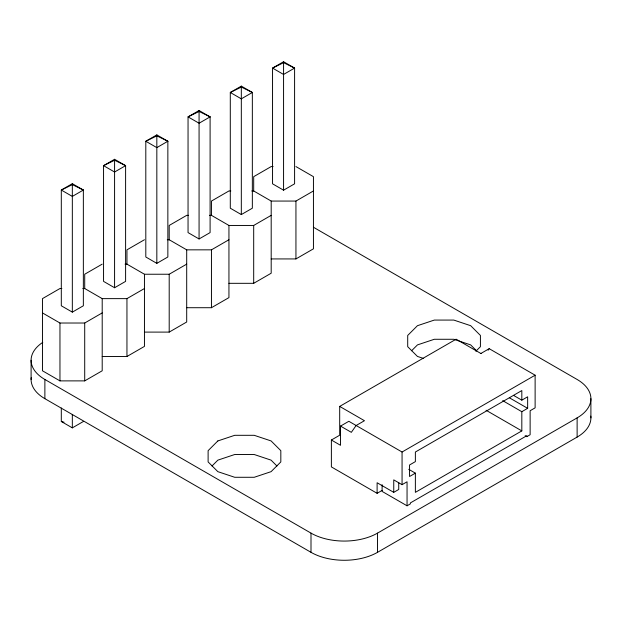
<?xml version="1.0" encoding="UTF-8"?>
<svg xmlns="http://www.w3.org/2000/svg" width="622" height="622" viewBox="0 0 622 622"><rect width="100%" height="100%" fill="white"/><g stroke="black" fill="none" stroke-linecap="round" stroke-linejoin="round"><path stroke-width="0.93" d="M488.13 350.202L489.195 348.685L535.122 375.198L535.122 407.845L530.131 410.73L530.131 434.739L526.811 436.66L525.147 435.695M212.016 465.979L217.855 460.14L234.727 454.511L254.211 454.511L271.083 460.14L276.93 465.979M411.601 350.746L417.448 344.907L434.319 339.278L453.803 339.278L470.675 344.907L476.514 350.746M475.869 351.236L480.417 346.687L480.417 335.437L470.675 325.695L453.803 320.073L434.319 320.073L417.448 325.695L407.705 335.437L407.705 346.687L417.448 356.429L423.668 358.497M72.331 183.677L61.306 190.044L61.306 305.775L72.331 312.135L83.356 305.775L83.356 190.044L72.331 183.677L72.331 312.135M114.58 159.286L103.555 165.654L103.555 281.377L114.58 287.745L125.605 281.377L125.605 165.654L114.58 159.286L114.58 287.745M156.83 134.896L145.805 141.256L145.805 256.987L156.83 263.355L167.854 256.987L167.854 141.256L156.83 134.896L156.83 263.355M199.071 110.506L188.046 116.866L188.046 232.597L199.071 238.965L210.096 232.597L210.096 116.866L199.071 110.506L199.071 238.965M241.32 86.116L230.295 92.476L230.295 208.207L241.32 214.574L252.345 208.207L252.345 92.476L241.32 86.116L241.32 214.574M283.57 61.726L272.545 68.086L272.545 183.817L283.57 190.184L294.595 183.817L294.595 68.086L283.57 61.726L283.57 190.184M102.202 264.132L84.709 274.24L84.709 288.701M144.452 239.742L126.95 249.842L126.95 264.311M42.459 312.913L59.961 323.02L84.709 323.02L102.202 312.913M82.804 288.522L84.709 288.522L102.202 298.63L126.95 298.63L144.452 288.522M125.053 264.132L126.95 264.132L144.452 274.24L169.2 274.24L186.701 264.132M167.295 239.742L169.2 239.742L186.701 249.842L211.449 249.842L228.943 239.742M209.544 215.352L211.449 215.352L228.943 225.452L253.69 225.452L271.192 215.352M251.793 190.962L253.69 190.962L271.192 201.062L295.94 201.062L313.441 190.962M61.866 288.522L59.961 288.522L42.459 298.63L42.459 370.782L59.961 380.882L84.709 380.882L102.202 370.782L102.202 298.63M102.202 356.492L126.95 356.492L144.452 346.392L144.452 274.24M144.452 332.101L169.2 332.101L186.701 322.002L186.701 249.842M186.701 307.711L211.449 307.711L228.943 297.611L228.943 225.452M228.943 283.321L253.69 283.321L271.192 273.213L271.192 201.062M271.192 258.931L295.94 258.931L313.441 248.823L313.441 176.671L295.94 166.572M61.306 408.001L61.306 421.498L72.331 427.866L83.356 421.498M382.102 490.431L377.111 493.316L331.378 466.904L331.378 440.018L339.69 435.213L339.69 406.407L456.12 339.192L481.07 353.591M331.378 440.018L340.522 445.298L340.522 426.093L348.841 421.296L402.061 452.023L535.122 375.198M480.876 353.483L489.195 348.685M513.5 395.367L521.819 400.164L527.643 396.805L527.643 408.327L521.819 411.694L502.693 400.646M521.819 411.694L521.819 430.898L415.372 492.352L415.372 473.148L409.548 476.506L409.548 464.984L415.372 461.625L415.372 452.023L521.819 390.562L521.819 400.164M398.733 482.75L398.733 489.475L393.749 492.352L393.749 479.873L402.061 484.67L407.052 481.793L407.052 505.795L410.38 503.874L410.38 502.918L526.811 435.695L526.811 436.66M42.778 342.357A47.047 27.158 0 0 0 44.877 379.474L311 533.116A47.047 27.158 0 0 0 377.531 533.116L577.123 417.883A47.047 27.158 0 0 0 577.123 379.474L313.519 227.287M31.201 377.694A47.047 27.158 0 0 0 44.877 398.679L311 552.32A47.047 27.158 0 0 0 377.531 552.32L577.123 437.087A47.047 27.158 0 0 0 590.799 416.11M273.097 166.572L271.192 166.572L253.69 176.671L253.69 191.141M230.848 190.962L228.943 190.962L211.449 201.062L211.449 215.531M188.606 215.352L186.701 215.352L169.2 225.452L169.2 239.921M61.306 421.498L64.05 422.198M509.34 397.769L527.643 408.327M486.054 410.248L521.819 430.898M339.69 406.407L364.453 420.705L356.134 425.502L351.337 432.337L340.522 426.093M408.716 469.307L415.372 473.148M393.749 492.352L377.111 482.75L377.111 493.316M407.052 505.795L382.102 491.396L382.102 484.67M590.9 398.679L590.9 417.883M577.123 417.883L577.123 437.087M402.061 452.023L402.061 484.67M377.531 533.116L377.531 552.32M311 533.116L311 552.32M295.94 201.062L295.94 258.931M253.69 225.452L253.69 283.321M211.449 249.842L211.449 307.711M169.2 274.24L169.2 332.101M126.95 298.63L126.95 356.492M84.709 323.02L84.709 380.882M72.331 414.361L72.331 427.866M59.961 323.02L59.961 380.882M44.877 379.474L44.877 398.679M31.1 360.27L31.1 379.474M217.855 440.928L208.113 450.67L208.113 461.921L217.855 471.663L234.727 477.284L254.211 477.284L271.083 471.663L280.825 461.921L280.825 450.67L271.083 440.928L254.211 435.307L234.727 435.307L217.855 440.928M83.356 190.044L72.331 196.404L61.306 190.044L72.385 184.625L83.356 190.044M125.605 165.654L114.58 172.014L103.555 165.654L114.627 160.235L125.605 165.654M167.854 141.256L156.83 147.624L145.805 141.256L156.876 135.845L167.854 141.256M210.096 116.866L199.071 123.234L188.046 116.866L199.126 111.455L210.096 116.866M252.345 92.476L241.32 98.844L230.295 92.476L241.367 87.064L252.345 92.476M294.595 68.086L283.57 74.453L272.545 68.086L283.616 62.674L294.595 68.086"/></g></svg>
